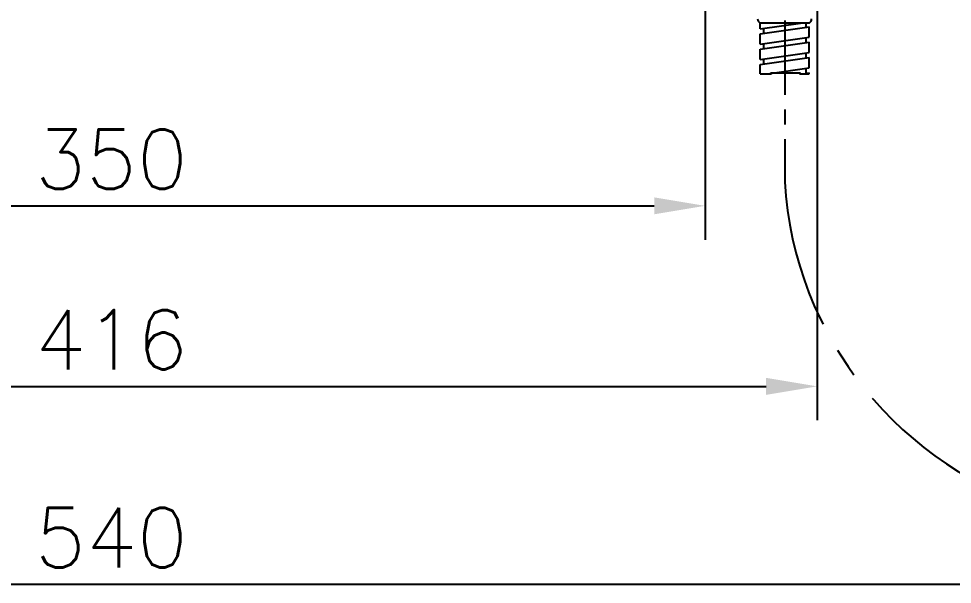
# Model space of a CAD drawing. Extents: x 39521 to 39941, y -9225 to -8631.
# Drawn here: x 39645.3 to 39700.4, y -9133.6 to -9100.2 of the extents above; entities that cross this region are included whole.
import ezdxf

# ---------------------------------------------------------------- set-up
doc = ezdxf.new("R2010")
doc.units = 0
doc.header["$LTSCALE"] = 7
doc.header["$MEASUREMENT"] = 0
doc.linetypes.add('CENTER', pattern=[2, 1.25, -0.25, 0.25, -0.25])
for name, color, linetype in [('CENTER', 2, 'CENTER'), ('CL', 1, 'CENTER'), ('D', 2, 'CONTINUOUS'), ('DWG', 7, 'CONTINUOUS')]:
    doc.layers.add(name, color=color, linetype=linetype)
doc.styles.add('GHS', font='ROMANS.shx', dxfattribs={"bigfont": 'GHS.shx'})

msp = doc.modelspace()

# ---------------------------------------------------------------- linework, layer by layer
at = {"layer": 'CENTER', "color": 1, "lineweight": -3, "ltscale": 2}
msp.add_open_spline([(39690.501, -9104.199), (39690.501, -9104.198), (39690.501, -9104.198), (39690.501, -9104.198)], degree=3, dxfattribs=at)
at = {"layer": 'CL', "ltscale": 0.5}
msp.add_line((39690.501, -9086.323), (39690.501, -9109.829), dxfattribs=at)
at = {"layer": 'CL'}
msp.add_arc((39711.935, -9108.577), 21.471, 183.3436, 325.1963, dxfattribs=at)
at = {"layer": 'D'}
for p, q in [((39692.401, -9096.323), (39692.401, -9123.887)), ((39685.801, -9098.253), (39685.801, -9113.249)), ((39618.801, -9111.249), (39682.801, -9111.249)), ((39612.201, -9121.887), (39689.401, -9121.887)), ((39599.801, -9133.552), (39701.801, -9133.552))]:
    msp.add_line(p, q, dxfattribs=at)
msp.add_lwpolyline([(39689.042, -9103.461), (39689.697, -9103.461), (39689.697, -9103.417), (39691.393, -9103.417), (39691.393, -9103.461), (39691.942, -9103.461)], dxfattribs=at)
for points in [[(39682.801, -9110.749), (39682.801, -9111.749), (39685.801, -9111.249)], [(39689.401, -9121.387), (39689.401, -9122.387), (39692.401, -9121.887)]]:
    msp.add_solid(points, dxfattribs=at)
at = {"layer": 'DWG'}
for p, q in [((39689.042, -9100.817), (39689.042, -9100.483)), ((39691.742, -9100.483), (39689.042, -9100.483)), ((39689.042, -9100.817), (39691.418, -9100.483)), ((39691.942, -9100.483), (39691.742, -9100.483)), ((39691.742, -9100.483), (39691.742, -9100.733)), ((39689.042, -9101.113), (39691.942, -9100.705)), ((39689.042, -9101.719), (39689.042, -9101.113)), ((39689.242, -9100.788), (39689.242, -9101.085)), ((39691.942, -9101.311), (39691.942, -9100.705)), ((39689.042, -9101.719), (39691.942, -9101.311)), ((39689.042, -9102.015), (39691.942, -9101.607)), ((39691.742, -9101.339), (39691.742, -9101.635)), ((39691.942, -9102.213), (39691.942, -9101.607)), ((39689.042, -9102.621), (39689.042, -9102.015)), ((39689.042, -9102.621), (39691.942, -9102.213)), ((39689.242, -9101.69), (39689.242, -9101.987)), ((39689.042, -9102.917), (39691.942, -9102.509)), ((39689.242, -9102.586), (39689.242, -9102.889)), ((39691.742, -9102.234), (39691.742, -9102.537)), ((39691.942, -9103.115), (39691.942, -9102.509)), ((39689.042, -9103.461), (39689.042, -9102.917)), ((39689.477, -9103.461), (39691.942, -9103.115)), ((39691.742, -9103.136), (39691.742, -9103.439)), ((39691.584, -9103.461), (39691.942, -9103.411)), ((39691.942, -9103.461), (39691.942, -9103.411))]:
    msp.add_line(p, q, dxfattribs=at)
for centre, start, end in [((39689.201, -9100.229), 178.2676, 237.8), ((39691.782, -9100.229), 302.2, 1.7324)]:
    msp.add_arc(centre, 0.3, start, end, dxfattribs=at)

# ---------------------------------------------------------------- texts
at = {"layer": 'D', "char_height": 3.5, "attachment_point": 5, "style": 'GHS'}
for s, insert in [('\\A1;350', (39650.801, -9108.499)), ('\\A1;416', (39650.801, -9119.137)), ('\\A1;540', (39650.801, -9130.802))]:
    msp.add_mtext(s, dxfattribs=dict(at, insert=insert))

doc.saveas('drawing.dxf')
